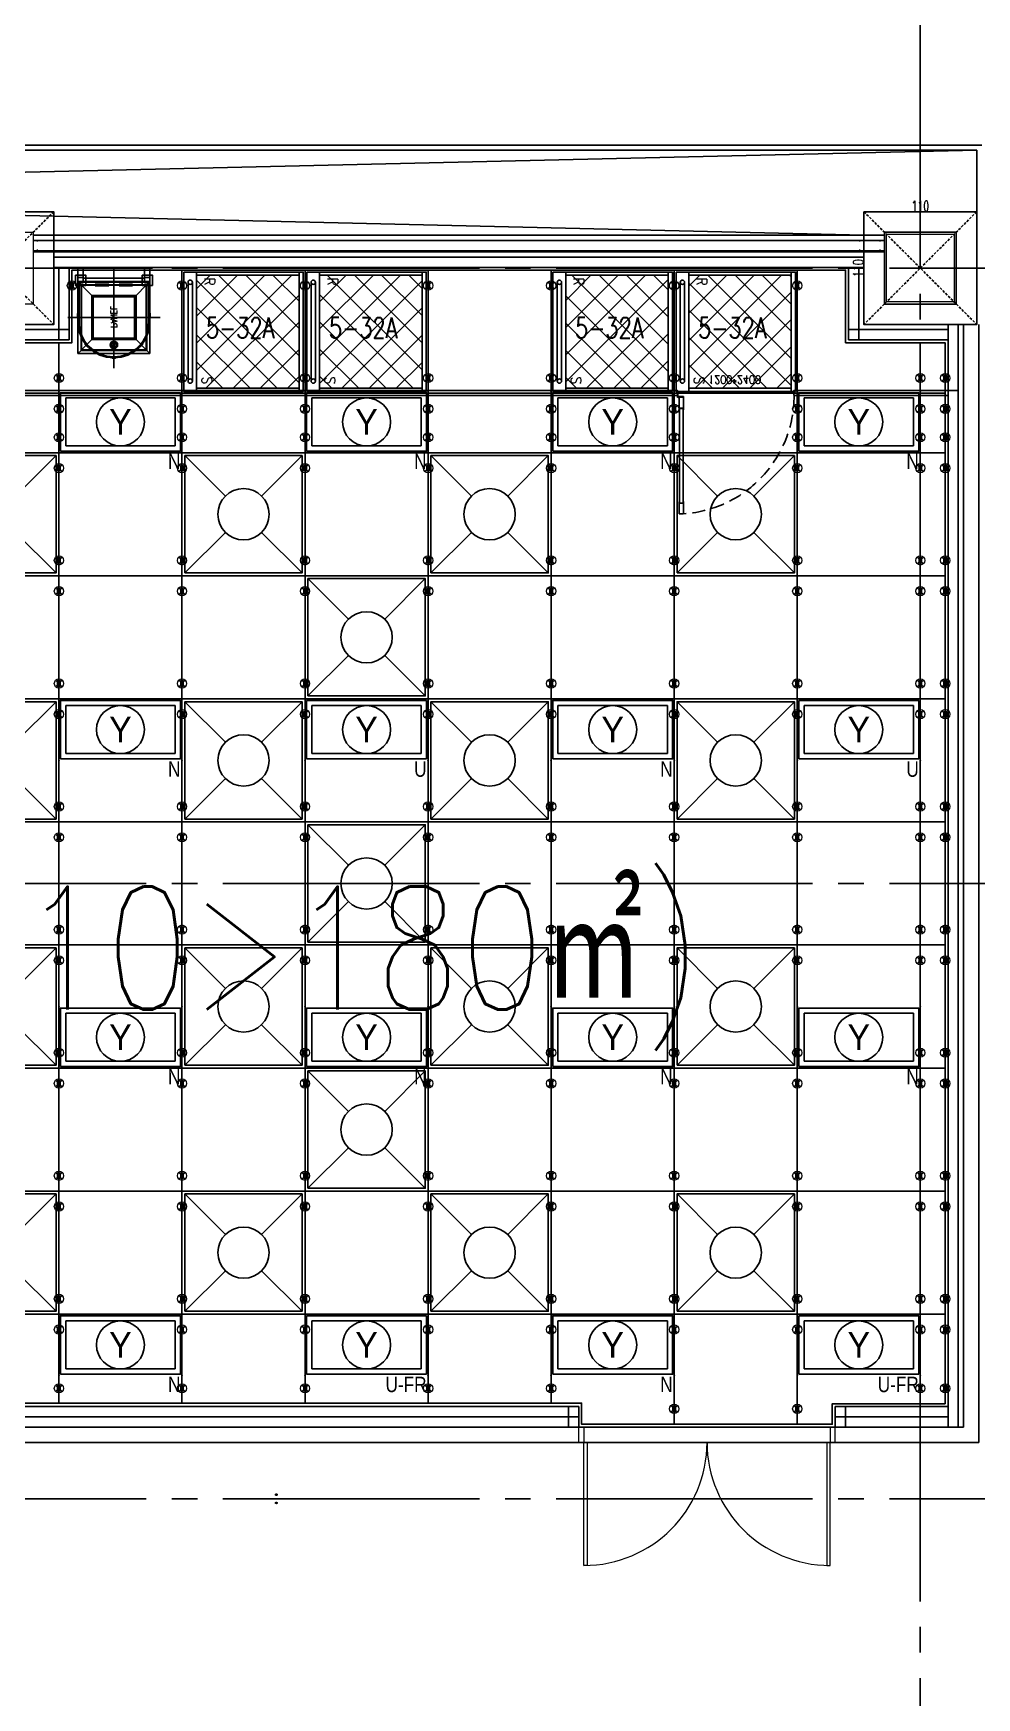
# Model space of a CAD drawing. Header units: millimetres. Extents: x -25195 to 195597, y 6477 to 112111.
# Drawn here: x 19895 to 20815, y 13756 to 15379 of the extents above; entities that cross this region are included whole.
import ezdxf
from ezdxf.enums import TextEntityAlignment as Align

# ---------------------------------------------------------------- set-up
doc = ezdxf.new("R2010")
doc.units = ezdxf.units.MM
doc.header["$LTSCALE"] = 100
for name, pattern in [('188K-SM-03-F1-L10-ARCH-PA-Y2257103$0$AP5A-SM-03-F20-ARCH-PA-Y2230801+Y2230803$0$ALL-PA-TXT-Y2221201$0$DASHED', [19.05, 12.7, -6.35]), ('188K-SM-03-F1-L10-ARCH-PA-Y2257103$0$DASHED', [19.05, 12.7, -6.35]), ('X-N-FAB-L10$0$CENTERK1', [0.983, 0.833, -0.05, 0.05, -0.05]), ('X-N-FAB-L10$0$COL-CEN-LIN', [3.25, 2.5, -0.25, 0.25, -0.25]), ('X-N-FAB-L10$0$HIDDEN', [0.375, 0.25, -0.125])]:
    doc.linetypes.add(name, pattern=pattern)
for name, color, linetype in [('0-XREF', 7, 'Continuous'), ('188K-SM-03-F1-L10-ARCH-CEIL-Y2257103$0$K-CEIL-3m', 8, 'Continuous'), ('188K-SM-03-F1-L10-ARCH-PA-Y2257103$0$K-Door', 53, 'Continuous'), ('188K-SM-03-F1-L10-ARCH-PA-Y2257103$0$K-岩棉 2hr 5-單抗', 53, 'Continuous'), ('188K-SM-03-F1-L10-ARCH-PA-Y2257103$0$K-岩棉 2hr-非抗-5m', 53, 'Continuous'), ('188K-SM-03-F1-L10-ARCH-PA-Y2257103$0$K-爬梯', 53, 'Continuous'), ('188K-SM-03-F1-L10-ARCH-PA-Y2257103$0$K-維修門', 53, 'Continuous'), ('188K-SM-03-F1-L10-ARCH-PA-Y2257103$0$K-鋁-單抗-3m', 53, 'Continuous'), ('188K-SM-03-F1-L10-MECH-DCC-Y2257103$0$0-kate-DCC', 1, 'Continuous'), ('188K-SM-03-F1-L10-MECH-DCC-Y2257103$0$0-kate-DCC-TYPE', 7, 'Continuous'), ('188K-SM-06-F1-L10-ELEC-LIGHT-Y2257103$0$E-LIGHT(Y)-N', 8, 'Continuous'), ('188K-SM-06-F1-L10-ELEC-LIGHT-Y2257103$0$E-LIGHT(Y)-U FR', 8, 'Continuous'), ('188K-SM-06-F1-L10-ELEC-LIGHT-Y2257103$0$E-LIGHT(Y)-U XLPE', 8, 'Continuous'), ('188K-SM-06-F1-L10-HVAC-FFU-Y2257103$0$AC-FFU-ULPA', 4, 'Continuous'), ('X-N-FAB-L10$0$08', 8, 'Continuous'), ('X-N-FAB-L10$0$200K新增範圍', 8, 'Continuous'), ('X-N-FAB-L10$0$A-WALL-IN', 8, 'Continuous'), ('X-N-FAB-L10$0$BEAM', 8, 'Continuous'), ('X-N-FAB-L10$0$BLOCK', 8, 'Continuous'), ('X-N-FAB-L10$0$CCL', 8, 'X-N-FAB-L10$0$COL-CEN-LIN'), ('X-N-FAB-L10$0$COL', 8, 'Continuous'), ('X-N-FAB-L10$0$COL-S', 8, 'Continuous'), ('X-N-FAB-L10$0$DOOR', 8, 'Continuous'), ('X-N-FAB-L10$0$TXT-CODE', 8, 'Continuous'), ('X-N-FAB-L10$0$WALL-P', 8, 'Continuous')]:
    doc.layers.add(name, color=color, linetype=linetype)
for name, color, linetype, lineweight in [('188K-SM-03-F1-L10-ARCH-CEIL-Y2257103$0$K-吊點-標準', 8, 'Continuous', 9), ('X-N-FAB-L10$0$$Y_GADAI', 8, 'X-N-FAB-L10$0$CENTERK1', 0), ('X-N-FAB-L10$0$ARC', 8, 'Continuous', 0)]:
    doc.layers.add(name, color=color, linetype=linetype, lineweight=lineweight)
doc.layers.add('188K-SM-06-F1-L10-ELEC-LIGHT-Y2257103$0$Defpoints-CAS', color=8, linetype='Continuous', plot=False)
doc.styles.add('188K-SM-03-F1-L10-ARCH-PA-Y2257103$0$AP5A-SM-03-F20-ARCH-PA-Y2230801+Y2230803$0$ALL-PA-TXT-Y2221201$0$Standard', font='txt.shx', dxfattribs={"bigfont": 'chineset.shx'})
doc.styles.add('188K-SM-03-F1-L10-ARCH-PA-Y2257103$0$simplex', font='simplex.shx', dxfattribs={"width": 0.8, "bigfont": 'chineset.shx'})
doc.styles.add('188K-SM-03-F1-L10-MECH-DCC-Y2257103$0$Standard', font='txt.shx', dxfattribs={"bigfont": 'chineset.shx'})
doc.styles.add('188K-SM-06-F1-L10-ELEC-LIGHT-Y2257103$0$Standard', font='arial.ttf')
doc.styles.add('188K-SM-06-F1-L10-ELEC-LIGHT-Y2257103$0$xCI-5-F20-03-燈具$0$Standard', font='')
doc.styles.add('X-N-FAB-L10$0$CHINA', font='simplex.shx', dxfattribs={"width": 0.75, "bigfont": 'chineset.shx'})
doc.styles.add('X-N-FAB-L10$0$DIM', font='simplex.shx', dxfattribs={"width": 0.67, "bigfont": 'chineset.shx'})
doc.styles.get('188K-SM-06-F1-L10-ELEC-LIGHT-Y2257103$0$xCI-5-F20-03-燈具$0$Standard').set_extended_font_data('PMingLiU')
doc.dimstyles.new('X-N-FAB-L10$0$JJP_005_defpoint', dxfattribs={"dimtxt": 20, "dimasz": 0.5, "dimexe": 0.5, "dimexo": 0.5, "dimgap": 0.5, "dimtad": 1, "dimdsep": 46, "dimtxsty": 'X-N-FAB-L10$0$DIM', "dimblk": 'X-N-FAB-L10$0$_None', "dimcen": 10, "dimclrd": 256, "dimclre": 256, "dimclrt": 256, "dimadec": 0, "dimazin": 0, "dimtfac": 1, "dimtix": 1, "dimtmove": 2, "dimatfit": 3, "dimldrblk": 'X-N-FAB-L10$0$_None', "dimfxl": 0.5, "dimtolj": 1, "dimtzin": 0, "dimarcsym": 0})

# ---------------------------------------------------------------- blocks, each defined once
blk = doc.blocks.new('188K-SM-03-F1-L10-ARCH-CEIL-Y2257103$0$A$C2CA95053')
h = blk.add_hatch(color=256)
edge = h.paths.add_edge_path()
edge.add_arc((0, 0), 0.5, 0, 360)
for p, q in [((3.2, 3.2), (-3.2, -3.2)), ((3.2, -3.2), (-3.2, 3.2))]:
    blk.add_line(p, q)
blk.add_lwpolyline([(-1.6, 2.5), (-1.6, -2.5), (1.6, -2.5), (1.6, 2.5)], close=True)
for radius in [4.5, 0.5]:
    blk.add_circle((0, 0), radius)
blk = doc.blocks.new('188K-SM-03-F1-L10-ARCH-CEIL-Y2257103$0$天花板吊點-附調整片 - 3_8_螺桿吊架 100 mm 高調整片-V1-1FL')
blk.add_blockref('188K-SM-03-F1-L10-ARCH-CEIL-Y2257103$0$A$C2CA95053', (0, 0))
blk = doc.blocks.new('188K-SM-03-F1-L10-ARCH-CEIL-Y2257103')
at = {"layer": '188K-SM-03-F1-L10-ARCH-CEIL-Y2257103$0$K-CEIL-3m'}
for p, q in [((20040, 15148), (20040, 14043.4)), ((20160, 15148), (20160, 14043.4)), ((20280, 15148), (20280, 14043.4)), ((20400, 15148), (20400, 14043.4)), ((20520, 15148), (20520, 14022.7)), ((20640, 15148), (20640, 14022.7)), ((19920, 15077.2), (19920, 14043.4)), ((20760, 15077.2), (20760, 14042.7)), ((18985.2, 15028), (20784.2, 15028)), ((18985.2, 14970), (20784.2, 14970)), ((18985.2, 14850), (20784.2, 14850)), ((18985.2, 14730), (20784.2, 14730)), ((18985.2, 14610), (20784.2, 14610)), ((18985.2, 14490), (20784.2, 14490)), ((18985.2, 14370), (20784.2, 14370)), ((18985.2, 14250), (20784.2, 14250)), ((18985.2, 14130), (20784.2, 14130))]:
    blk.add_line(p, q, dxfattribs=at)
blk.add_lwpolyline([(18985.2, 15077.2), (19032.7, 15077.2), (19032.7, 15148), (19787.2, 15148), (19787.2, 15077.2), (19932.7, 15077.2), (19932.7, 15148), (20687.2, 15148), (20687.2, 15077.2), (20784.2, 15077.2), (20784.2, 14042.7), (20674.2, 14042.7), (20674.2, 14022.7), (20429.7, 14022.7), (20429.7, 14043.4), (19339.7, 14043.4), (19339.7, 14022.7), (19095.2, 14022.7), (19095.2, 14042.7), (18985.2, 14042.7)], close=True, dxfattribs=at)
at = {"layer": '188K-SM-03-F1-L10-ARCH-CEIL-Y2257103$0$K-吊點-標準', "color": 170, "lineweight": 18, "rotation": 179.9999999999997}
for p in [(19932.7, 15133), (20040, 15133), (20160, 15133), (20280, 15133), (20400, 15133), (20520, 15133), (20640, 15133), (19920, 15042.8), (20040, 15042.8), (20160, 15042.8), (20280, 15042.8), (20400, 15042.8), (20520, 15042.8), (20640, 15042.8), (20760, 15042.8), (20784.2, 15042.8), (19920, 15012.8), (20040, 15012.8), (20160, 15012.8), (20280, 15012.8), (20400, 15012.8), (20520, 15012.8), (20640, 15012.8), (20760, 15012.8), (20784.2, 15012.8), (19920, 14985), (20040, 14985), (20160, 14985), (20280, 14985), (20400, 14985), (20520, 14985), (20640, 14985), (20760, 14985), (20784.2, 14985), (19920, 14955), (20040, 14955), (20160, 14955), (20280, 14955), (20400, 14955), (20520, 14955), (20640, 14955), (20760, 14955), (20784.2, 14955), (19920, 14865), (20040, 14865), (20160, 14865), (20280, 14865), (20400, 14865), (20520, 14865), (20640, 14865), (20760, 14865), (20784.2, 14865), (19920, 14835), (20040, 14835), (20160, 14835), (20280, 14835), (20400, 14835), (20520, 14835), (20640, 14835), (20760, 14835), (20784.2, 14835), (19920, 14745), (20040, 14745), (20160, 14745), (20280, 14745), (20400, 14745), (20520, 14745), (20640, 14745), (20760, 14745), (20784.2, 14745), (19920, 14715), (20040, 14715), (20160, 14715), (20280, 14715), (20400, 14715), (20520, 14715), (20640, 14715), (20760, 14715), (20784.2, 14715), (19920, 14625), (20040, 14625), (20160, 14625), (20280, 14625), (20400, 14625), (20520, 14625), (20640, 14625), (20760, 14625), (20784.2, 14625), (19920, 14595), (20040, 14595), (20160, 14595), (20280, 14595), (20400, 14595), (20520, 14595), (20640, 14595), (20760, 14595), (20784.2, 14595), (19920, 14505), (20040, 14505), (20160, 14505), (20280, 14505), (20400, 14505), (20520, 14505), (20640, 14505), (20760, 14505), (20784.2, 14505), (19920, 14475), (20040, 14475), (20160, 14475), (20280, 14475), (20400, 14475), (20520, 14475), (20640, 14475), (20760, 14475), (20784.2, 14475), (19920, 14385), (20040, 14385), (20160, 14385), (20280, 14385), (20400, 14385), (20520, 14385), (20640, 14385), (20760, 14385), (20784.2, 14385), (19920, 14355), (20040, 14355), (20160, 14355), (20280, 14355), (20400, 14355), (20520, 14355), (20640, 14355), (20760, 14355), (20784.2, 14355), (19920, 14265), (20040, 14265), (20160, 14265), (20280, 14265), (20400, 14265), (20520, 14265), (20640, 14265), (20760, 14265), (20784.2, 14265), (19920, 14235), (20040, 14235), (20160, 14235), (20280, 14235), (20400, 14235), (20520, 14235), (20640, 14235), (20760, 14235), (20784.2, 14235), (19920, 14145), (20040, 14145), (20160, 14145), (20280, 14145), (20400, 14145), (20520, 14145), (20640, 14145), (20760, 14145), (20784.2, 14145), (19920, 14115), (20040, 14115), (20160, 14115), (20280, 14115), (20400, 14115), (20520, 14115), (20640, 14115), (20760, 14115), (20784.2, 14115), (19920, 14057.7), (20040, 14057.7), (20160, 14057.7), (20280, 14057.7), (20400, 14057.7), (20760, 14057.7), (20784.2, 14057.7), (20520, 14037.7), (20640, 14037.7)]:
    blk.add_blockref('188K-SM-03-F1-L10-ARCH-CEIL-Y2257103$0$天花板吊點-附調整片 - 3_8_螺桿吊架 100 mm 高調整片-V1-1FL', p, dxfattribs=at)
blk = doc.blocks.new('188K-SM-03-F1-L10-ARCH-PA-Y2257103$0$單開庫板門-1200x2400)圓型拉環鎖+輔助鎖)')
at = {"ltscale": 0.1}
for p, q in [((26008.6, -11403.6), (26004.5, -11403.6)), ((26004.5, -11403.6), (26004.5, -11414.1)), ((26008.6, -11414.1), (26008.6, -11403.6)), ((26004.5, -11414.1), (26004.5, -11415.3)), ((26004.5, -11414.1), (26008.6, -11414.1)), ((26004.5, -11415.4), (26004.6, -11415.5)), ((26008.6, -11414), (26004.6, -11414)), ((26004.6, -11414.3), (26004.6, -11414.2)), ((26004.6, -11415.3), (26004.6, -11414.5)), ((26004.7, -11414.1), (26006.5, -11414.1)), ((26005.1, -11414.4), (26004.7, -11414.4)), ((26004.7, -11414.5), (26005.1, -11414.5)), ((26004.7, -11414.5), (26004.7, -11506)), ((26004.7, -11506), (26004.7, -11414.5)), ((26004.7, -11414.5), (26004.7, -11414.5)), ((26004.7, -11415.4), (26004.7, -11415.3)), ((26005.2, -11414.4), (26005.2, -11414.4)), ((26006.5, -11414.1), (26006.6, -11414.1)), ((26006.6, -11414.1), (26006.6, -11414.1)), ((26006.6, -11414.1), (26008.4, -11414.1)), ((26008.4, -11414.4), (26008, -11414.4)), ((26008, -11414.4), (26008, -11414.4)), ((26008, -11414.5), (26008.4, -11414.5)), ((26008.4, -11506), (26008.4, -11414.5)), ((26008.4, -11414.5), (26008.4, -11414.5)), ((26008.4, -11414.5), (26008.4, -11506)), ((26008.4, -11415.3), (26008.4, -11415.4)), ((26008.5, -11414.2), (26008.5, -11414.3)), ((26008.5, -11414.5), (26008.5, -11415.3)), ((26008.5, -11415.5), (26008.6, -11415.4)), ((26008.6, -11415.3), (26008.6, -11414.1)), ((26008.6, -11506.4), (26004.5, -11506.4)), ((26004.5, -11506.4), (26004.5, -11518)), ((26004.7, -11506), (26004.7, -11506)), ((26008.4, -11506), (26008.4, -11506)), ((26008.6, -11518), (26008.6, -11506.4)), ((25999.5, -11519.7), (25999.5, -11523.2)), ((26002.5, -11519.1), (26000, -11519.1)), ((26002.4, -11523.7), (26004.1, -11522.6)), ((26002.9, -11518.5), (26002.6, -11518.5)), ((26002.6, -11518.5), (26002.6, -11521)), ((26002.6, -11521.9), (26002.6, -11519.3)), ((26002.6, -11521), (26002.9, -11521)), ((26003.4, -11521.9), (26002.6, -11521.9)), ((26002.9, -11521), (26002.9, -11518.5)), ((26003.3, -11522.2), (26003.3, -11522)), ((26003.3, -11522), (26003.4, -11522)), ((26004, -11522.2), (26003.3, -11522.2)), ((26008.3, -11517.5), (26003.6, -11517.5)), ((26003.6, -11517.5), (26003.6, -11517.7)), ((26003.6, -11517.7), (26008.3, -11517.7)), ((26004.1, -11521.9), (26003.9, -11521.9)), ((26003.9, -11522), (26004, -11522)), ((26004, -11522), (26004, -11522.2)), ((26004.2, -11522.4), (26004.2, -11521.9)), ((26004.5, -11518), (26008.6, -11518)), ((26008.3, -11517.7), (26008.3, -11517.5)), ((26114.8, -11521.9), (26115.1, -11521.9)), ((26114.8, -11522.4), (26114.8, -11521.9)), ((26114.9, -11522), (26114.9, -11522.2)), ((26115.1, -11522), (26114.9, -11522)), ((26114.9, -11522.2), (26115.7, -11522.2)), ((26116.6, -11523.7), (26114.9, -11522.6)), ((26115.5, -11521.9), (26116.3, -11521.9)), ((26115.7, -11522), (26115.5, -11522)), ((26115.7, -11522.2), (26115.7, -11522)), ((26116.3, -11521.9), (26116.3, -11519.3)), ((26116.5, -11519.1), (26119, -11519.1)), ((26119.5, -11519.7), (26119.5, -11523.2)), ((26000, -11523.7), (26002.4, -11523.7)), ((26119, -11523.7), (26116.6, -11523.7))]:
    blk.add_line(p, q, dxfattribs=at)
blk.add_lwpolyline([(26006.6, -11506.4), (26006.5, -11506.3), (26004.7, -11506.3, -0.414214), (26004.6, -11506.3), (26004.6, -11506.1, -0.414214), (26004.7, -11506.1), (26005.1, -11506.1, 0.414214), (26005.2, -11506.1), (26005.2, -11506, 0.414214), (26005.1, -11506), (26004.7, -11506, -0.414214), (26004.6, -11506), (26004.6, -11505.2, -0.414214), (26004.7, -11505.2), (26004.7, -11505.2, 0.414214), (26004.7, -11505.2), (26004.7, -11505, 0.72636), (26004.6, -11505), (26004.5, -11505.1, 0.158507), (26004.5, -11505.2), (26004.5, -11506.4, 0.414214), (26004.6, -11506.5), (26008.6, -11506.5, 0.414214), (26008.6, -11506.4), (26008.6, -11505.2, 0.158507), (26008.6, -11505.1), (26008.5, -11505, 0.72636), (26008.4, -11505), (26008.4, -11505.2, 0.414214), (26008.5, -11505.2, -0.414214), (26008.5, -11505.2), (26008.5, -11506, -0.414214), (26008.4, -11506), (26008, -11506, 0.414214), (26008, -11506), (26008, -11506.1, 0.414214), (26008, -11506.1), (26008.4, -11506.1, -0.414214), (26008.5, -11506.1), (26008.5, -11506.3, -0.414214), (26008.4, -11506.3), (26006.6, -11506.3)], format="xyb", close=True, dxfattribs=at)
for points in [[(25999.5, -11518.9), (25999.5, -11523.9)], [(26119.5, -11518.9), (26119.5, -11523.9)]]:
    blk.add_lwpolyline(points)
at = {"linetype": '188K-SM-03-F1-L10-ARCH-PA-Y2257103$0$AP5A-SM-03-F20-ARCH-PA-Y2230801+Y2230803$0$ALL-PA-TXT-Y2221201$0$DASHED', "ltscale": 0.01}
blk.add_arc((26001.1, -11518.7), 115.3, 359.8531, 85.8135, dxfattribs=at)
at = {"ltscale": 0.1}
for centre, radius, start, end in [((26004.6, -11414.1), 0.0313, 90, 180), ((26004.6, -11415.3), 0.0313, 180, 216.0274), ((26004.7, -11414.2), 0.0313, 90, 180), ((26004.7, -11414.3), 0.0313, 180, 270), ((26004.7, -11414.5), 0.0313, 90, 180), ((26004.7, -11415.3), 0.0209, 180, 270), ((26004.7, -11415.4), 0.0313, 216.0274, 360), ((26004.7, -11415.3), 0.0209, 360, 90), ((26005.1, -11414.4), 0.0313, 270, 0), ((26005.1, -11414.4), 0.0313, 0, 90), ((26008, -11414.4), 0.0313, 90, 180), ((26008, -11414.4), 0.0313, 180, 270), ((26008.4, -11414.2), 0.0313, 360, 90), ((26008.4, -11414.3), 0.0313, 270, 0), ((26008.4, -11414.5), 0.0313, 0, 90), ((26008.5, -11415.3), 0.0209, 90, 180), ((26008.5, -11415.4), 0.0313, 180, 323.9726), ((26008.5, -11415.3), 0.0209, 270, 360), ((26008.6, -11414.1), 0.0313, 360, 90), ((26008.6, -11415.3), 0.0313, 323.9726, 360)]:
    blk.add_arc(centre, radius, start, end, dxfattribs=at)
for centre, major_axis, start_param, end_param in [((26000, -11519.7), (0.369, -0.369), 2.356194, 3.926991), ((26002.5, -11519.3), (0.111, -0.111), 7.068583, 8.63938), ((26003.4, -11521.9), (-0.0369, -0.0369), 0.785398, 3.926991), ((26003.9, -11521.9), (-0.0369, -0.0369), 3.926991, 7.068583), ((26004.1, -11521.9), (0.0369, -0.0369), 7.068583, 8.63938), ((26003.9, -11522.4), (0.221, -0.221), 6.162283, 7.068583), ((26114.8, -11521.9), (-0.0369, -0.0369), -2.356194, -0.785398), ((26115.1, -11522.4), (-0.221, -0.221), -0.785398, 0.120903), ((26115.1, -11521.9), (0.0369, -0.0369), -0.785398, 2.356194), ((26115.5, -11521.9), (0.0369, -0.0369), 2.356194, 5.497787), ((26116.5, -11519.3), (-0.111, -0.111), -2.356194, -0.785398), ((26119, -11519.7), (-0.369, -0.369), 2.356194, 3.926991), ((26000, -11523.2), (-0.369, -0.369), 5.497787, 7.068583), ((26119, -11523.2), (0.369, -0.369), -0.785398, 0.785398)]:
    blk.add_ellipse(centre, major_axis=major_axis, ratio=1, start_param=start_param, end_param=end_param, dxfattribs=at)
at = {"ltscale": 0.1, "extrusion": (0, 0, -1)}
blk.add_ellipse((26003.1, -11517.9), major_axis=(-0.516, 0.516), ratio=1, start_param=5.497787, end_param=11.780972, dxfattribs=at)
at = {"color": 8, "ltscale": 0.1, "style": '188K-SM-03-F1-L10-ARCH-PA-Y2257103$0$AP5A-SM-03-F20-ARCH-PA-Y2230801+Y2230803$0$ALL-PA-TXT-Y2221201$0$Standard', "width": 0.85}
blk.add_text('1200*2400', height=8, dxfattribs=at).set_placement((26058.4, -11534.4), align=Align.MIDDLE_CENTER)
blk = doc.blocks.new('188K-SM-03-F1-L10-ARCH-PA-Y2257103$0$護籠爬梯-4.6')
for points in [[(-375, 106), (-275, 106), (-275, 100), (-375, 100)], [(-375, 31), (-275, 31), (-275, -69), (-375, -69)], [(-350, 100), (-300, 100), (-300, 6), (-350, 6)], [(-350, 6), (-300, 6), (-300, -44), (-350, -44)], [(-300, 0), (300, 0), (300, -38), (-300, -38)], [(275, 106), (375, 106), (375, 100), (275, 100)], [(275, 31), (375, 31), (375, -69), (275, -69)], [(300, 100), (350, 100), (350, 6), (300, 6)], [(300, 6), (350, 6), (350, -44), (300, -44)], [(-354, -342), (-350, -342), (-350, -372), (-354, -372)], [(350, -342), (354, -342), (354, -372), (350, -372)], [(-261, -659), (-264, -662), (-283, -639), (-280, -637)], [(261, -659), (264, -662), (283, -639), (280, -637)], [(15, -776), (15, -780), (-15, -780), (-15, -776)]]:
    blk.add_lwpolyline(points, close=True)
at = {"linetype": '188K-SM-03-F1-L10-ARCH-PA-Y2257103$0$DASHED', "ltscale": 0.005}
for points in [[(0, -876), (0, 106)], [(450, -382), (-450, -382)]]:
    blk.add_lwpolyline(points, dxfattribs=at)
for points in [[(-350, -44), (-350, -426, 1), (350, -426), (350, -44)], [(-340, -44), (-340, -426, 1), (340, -426), (340, -44)]]:
    blk.add_lwpolyline(points, format="xyb")
blk = doc.blocks.new('188K-SM-03-F1-L10-ARCH-PA-Y2257103$0$XL10-ARCH-PA-L180507$0$CE-維修口')
for p, q in [((70, 70), (0, 70)), ((0, 67), (0, 70)), ((3, 67), (0, 70)), ((0, 70), (0, 0)), ((67, 67), (3, 67)), ((3, 67), (3, 3)), ((66.6, 66.5), (3.4, 66.5)), ((3.4, 66.5), (3.4, 3.4)), ((13.4, 56.5), (3.4, 66.5)), ((56.6, 56.5), (66.6, 66.5)), ((66.6, 66.5), (66.6, 3.4)), ((67, 67), (70, 70)), ((67, 67), (67, 3)), ((70, 70), (70, 0)), ((13.4, 56.5), (56.6, 56.5)), ((13.4, 56.5), (13.4, 13.4)), ((14.8, 55.1), (13.4, 56.5)), ((55.3, 55.2), (14.7, 55.2)), ((14.7, 55.2), (14.7, 14.7)), ((55.1, 55.1), (14.8, 55.1)), ((14.8, 14.8), (14.8, 55.1)), ((34.8, 64.3), (34.8, 64.4)), ((34.8, 63.9), (34.8, 64.1)), ((34.8, 59.2), (34.8, 59.4)), ((34.8, 58.9), (34.8, 59)), ((35.2, 64.3), (35.2, 64.4)), ((35.2, 63.9), (35.2, 64.1)), ((35.2, 59.2), (35.2, 59.4)), ((35.2, 58.9), (35.2, 59)), ((55.1, 55.1), (56.6, 56.5)), ((55.1, 14.8), (55.1, 55.1)), ((55.3, 55.2), (55.3, 14.7)), ((56.6, 56.5), (56.6, 13.4)), ((0, 3), (0, 0)), ((3, 3), (0, 0)), ((70, 0), (0, 0)), ((16.9, 3), (3, 3)), ((13.4, 13.4), (3.4, 3.4)), ((16.9, 3.4), (3.4, 3.4)), ((3.4, 3.4), (16.9, 3.4)), ((14.8, 14.8), (13.4, 13.4)), ((56.6, 13.4), (13.4, 13.4)), ((55.3, 14.7), (14.7, 14.7)), ((55.1, 14.8), (14.8, 14.8)), ((16.9, 4.2), (16.9, 2.4)), ((30, 4.2), (16.9, 4.2)), ((30, 2.4), (16.9, 2.4)), ((17.1, 4.2), (17.1, 2.4)), ((23.3, 4.2), (23.3, 2.4)), ((23.5, 4.2), (23.5, 2.4)), ((29.8, 4.2), (29.8, 2.4)), ((30, 4.2), (30, 2.4)), ((40, 3.4), (30, 3.4)), ((40, 3), (30, 3)), ((40, 4.2), (40, 2.4)), ((53.1, 4.2), (40, 4.2)), ((53.1, 2.4), (40, 2.4)), ((40.2, 4.2), (40.2, 2.4)), ((46.5, 4.2), (46.5, 2.4)), ((46.7, 4.2), (46.7, 2.4)), ((52.9, 4.2), (52.9, 2.4)), ((53.1, 4.2), (53.1, 2.4)), ((66.6, 3.4), (53.1, 3.4)), ((67, 3), (53.1, 3)), ((55.1, 14.8), (56.6, 13.4)), ((56.6, 13.4), (66.6, 3.4)), ((67, 3), (70, 0))]:
    blk.add_line(p, q)
blk.add_lwpolyline([(35.5, 59.1, -1.197549), (35.5, 64.3), (35.5, 64.1, 1.215744), (35.5, 59.3)], format="xyb", close=True)
blk.add_lwpolyline([(35.5, 59.4), (34.5, 59.4), (34.1, 61.7), (34.5, 63.9), (35.5, 63.9), (35.9, 61.7)], close=True)
for radius in [3.65, 2.75]:
    blk.add_circle((35, 61.7), radius)
at = {"style": '188K-SM-03-F1-L10-ARCH-PA-Y2257103$0$simplex', "width": 0.8}
blk.add_text('PANEL', height=6.4, rotation=270, dxfattribs=at).set_placement((31.9, 34.6), align=Align.CENTER)
blk = doc.blocks.new('188K-SM-03-F1-L10-ARCH-PA-Y2257103')
at = {"layer": '188K-SM-03-F1-L10-ARCH-PA-Y2257103$0$K-岩棉 2hr 5-單抗'}
for p, q in [((20787, 15030.7), (20787, 14020)), ((20787, 15030.7), (20797, 15030.7)), ((20797, 15030.7), (20797, 14020)), ((19342.5, 14040), (20427, 14040)), ((20417, 14040), (20417, 14020)), ((20427, 14040), (20427, 14020)), ((20677, 14040), (20677, 14020)), ((20677, 14040), (20787, 14040)), ((20687, 14040), (20687, 14020)), ((19342.5, 14030), (20427, 14030)), ((20677, 14030), (20787, 14030))]:
    blk.add_line(p, q, dxfattribs=at)
at = {"layer": '188K-SM-03-F1-L10-ARCH-PA-Y2257103$0$K-岩棉 2hr-非抗-5m'}
for p, q in [((19915, 15160.7), (20705, 15160.7)), ((19915, 15150.7), (20705, 15150.7)), ((19920, 15150.7), (19920, 15080)), ((19930, 15150.7), (19930, 15080)), ((20690, 15150.7), (20690, 15080)), ((20700, 15150.7), (20700, 15080)), ((20787, 15095), (20787, 15030.7)), ((20797, 15095), (20797, 15030.7)), ((19790, 15090), (19930, 15090)), ((19790, 15080), (19930, 15080)), ((20690, 15090), (20787, 15090)), ((20690, 15080), (20787, 15080))]:
    blk.add_line(p, q, dxfattribs=at)
at = {"layer": '188K-SM-03-F1-L10-ARCH-PA-Y2257103$0$K-鋁-單抗-3m'}
for p, q in [((19200, 15030.7), (20520, 15030.7)), ((20639.5, 15030.7), (20787, 15030.7)), ((19200, 15025.7), (20520, 15025.7)), ((20639.5, 15025.7), (20787, 15025.7))]:
    blk.add_line(p, q, dxfattribs=at)
at = {"layer": '188K-SM-03-F1-L10-ARCH-PA-Y2257103$0$K-Door', "xscale": -1, "rotation": 180}
blk.add_blockref('188K-SM-03-F1-L10-ARCH-PA-Y2257103$0$單開庫板門-1200x2400)圓型拉環鎖+輔助鎖)', (-5479.5, 3506.8), dxfattribs=at)
at = {"layer": '188K-SM-03-F1-L10-ARCH-PA-Y2257103$0$K-爬梯', "xscale": 0.1, "yscale": 0.1, "zscale": 0.1}
blk.add_blockref('188K-SM-03-F1-L10-ARCH-PA-Y2257103$0$護籠爬梯-4.6', (19973.6, 15140.1), dxfattribs=at)
at = {"layer": '188K-SM-03-F1-L10-ARCH-PA-Y2257103$0$K-維修門', "xscale": -1, "rotation": 180}
blk.add_blockref('188K-SM-03-F1-L10-ARCH-PA-Y2257103$0$XL10-ARCH-PA-L180507$0$CE-維修口', (19938.6, 15136.8), dxfattribs=at)
blk = doc.blocks.new('188K-SM-06-F1-L10-ELEC-LIGHT-Y2257103$0$背掀式無塵室燈具(黃光)-CAS')
at = {"color": 0}
for p, q in [((53.4, 23.4), (-53.4, 23.4)), ((-53.4, 23.4), (-53.4, -23.4)), ((53.4, -23.4), (53.4, 23.4)), ((-53.4, -23.4), (53.4, -23.4))]:
    blk.add_line(p, q, dxfattribs=at)
blk.add_lwpolyline([(-58.5, -28.5), (58.5, -28.5), (58.5, 28.5), (-58.5, 28.5)], close=True, dxfattribs=at)
blk.add_circle((0, 0), 23.4, dxfattribs=at)
at = {"layer": '188K-SM-06-F1-L10-ELEC-LIGHT-Y2257103$0$Defpoints-CAS'}
for p in [(-60, 30), (-60, 30), (60, 30), (-60, -30), (60, -30)]:
    blk.add_point(p, dxfattribs=at)
at = {"color": 0, "style": '188K-SM-06-F1-L10-ELEC-LIGHT-Y2257103$0$xCI-5-F20-03-燈具$0$Standard'}
blk.add_text('Y', height=25, dxfattribs=at).set_placement((0, 0), align=Align.MIDDLE)
at = {"style": '188K-SM-06-F1-L10-ELEC-LIGHT-Y2257103$0$Standard', "width": 0.8}
blk.add_text('N', height=15, rotation=360, dxfattribs=at).set_placement((58.5, -38.5), align=Align.MIDDLE_RIGHT)
blk = doc.blocks.new('*U70')
for p, q in [((58.5, 28.5), (-58.5, 28.5)), ((-58.5, 28.5), (-58.5, -28.5)), ((53.4, 23.4), (-53.4, 23.4)), ((-53.4, 23.4), (-53.4, -23.4)), ((53.4, -23.4), (53.4, 23.4)), ((58.5, -28.5), (58.5, 28.5)), ((-58.5, -28.5), (58.5, -28.5)), ((-53.4, -23.4), (53.4, -23.4))]:
    blk.add_line(p, q)
blk.add_circle((0, 0), 23.4)
at = {"layer": '188K-SM-06-F1-L10-ELEC-LIGHT-Y2257103$0$Defpoints-CAS'}
for p in [(-60, 30), (-60, 30), (60, 30), (-60, -30), (60, -30)]:
    blk.add_point(p, dxfattribs=at)
at = {"style": '188K-SM-06-F1-L10-ELEC-LIGHT-Y2257103$0$xCI-5-F20-03-燈具$0$Standard'}
blk.add_text('Y', height=25, dxfattribs=at).set_placement((0, 0), align=Align.MIDDLE)
at = {"style": '188K-SM-06-F1-L10-ELEC-LIGHT-Y2257103$0$Standard', "width": 0.8}
blk.add_text('U', height=15, rotation=360, dxfattribs=at).set_placement((58.5, -38.5), align=Align.MIDDLE_RIGHT)
blk = doc.blocks.new('*U124')
for p, q in [((58.5, 28.5), (-58.5, 28.5)), ((-58.5, 28.5), (-58.5, -28.5)), ((53.4, 23.4), (-53.4, 23.4)), ((-53.4, 23.4), (-53.4, -23.4)), ((53.4, -23.4), (53.4, 23.4)), ((58.5, -28.5), (58.5, 28.5)), ((-58.5, -28.5), (58.5, -28.5)), ((-53.4, -23.4), (53.4, -23.4))]:
    blk.add_line(p, q)
blk.add_circle((0, 0), 23.4)
at = {"layer": '188K-SM-06-F1-L10-ELEC-LIGHT-Y2257103$0$Defpoints-CAS'}
for p in [(-60, 30), (-60, 30), (60, 30), (-60, -30), (60, -30)]:
    blk.add_point(p, dxfattribs=at)
at = {"style": '188K-SM-06-F1-L10-ELEC-LIGHT-Y2257103$0$xCI-5-F20-03-燈具$0$Standard'}
blk.add_text('Y', height=25, dxfattribs=at).set_placement((0, 0), align=Align.MIDDLE)
at = {"style": '188K-SM-06-F1-L10-ELEC-LIGHT-Y2257103$0$Standard', "width": 0.8}
blk.add_text('U-FR', height=15, rotation=360, dxfattribs=at).set_placement((58.5, -38.5), align=Align.MIDDLE_RIGHT)
blk = doc.blocks.new('188K-SM-06-F1-L10-ELEC-LIGHT-Y2257103')
at = {"layer": '188K-SM-06-F1-L10-ELEC-LIGHT-Y2257103$0$E-LIGHT(Y)-N'}
for p in [(19980, 15000), (20220, 15000), (20460, 15000), (20700, 15000), (19980, 14700), (20460, 14700), (19980, 14400), (20220, 14400), (20460, 14400), (20700, 14400), (19980, 14100), (20460, 14100)]:
    blk.add_blockref('188K-SM-06-F1-L10-ELEC-LIGHT-Y2257103$0$背掀式無塵室燈具(黃光)-CAS', p, dxfattribs=at)
at = {"layer": '188K-SM-06-F1-L10-ELEC-LIGHT-Y2257103$0$E-LIGHT(Y)-U FR'}
for p in [(20220, 14100), (20700, 14100)]:
    blk.add_blockref('*U124', p, dxfattribs=at)
at = {"layer": '188K-SM-06-F1-L10-ELEC-LIGHT-Y2257103$0$E-LIGHT(Y)-U XLPE'}
for p in [(20220, 14700), (20700, 14700)]:
    blk.add_blockref('*U70', p, dxfattribs=at)
blk = doc.blocks.new('188K-SM-06-F1-L10-HVAC-FFU-Y2257103$0$H-FU-U-12x12')
for p, q in [((423, 777), (28, 1172)), ((777, 777), (1172, 1172)), ((28, 28), (423, 423)), ((1172, 28), (777, 423))]:
    blk.add_line(p, q)
blk.add_lwpolyline([(1172, 28), (1172, 1172), (28, 1172), (28, 28)], close=True)
blk.add_circle((600, 600), 250)
at = {"layer": 'DefPoints'}
blk.add_lwpolyline([(1200, 1200), (0, 1200), (0, 0), (1200, 0)], close=True, dxfattribs=at)
blk = doc.blocks.new('188K-SM-06-F1-L10-HVAC-FFU-Y2257103')
at = {"layer": '188K-SM-06-F1-L10-HVAC-FFU-Y2257103$0$AC-FFU-ULPA', "xscale": -0.09999999999999432, "yscale": 0.09999999999999432, "zscale": 0.09999999999999432}
for p in [(19920, 14850), (20160, 14850), (20400, 14850), (20640, 14850), (20280, 14730), (19920, 14610), (20160, 14610), (20400, 14610), (20640, 14610), (20280, 14490), (19920, 14370), (20160, 14370), (20400, 14370), (20640, 14370), (20280, 14250), (19920, 14130), (20160, 14130), (20400, 14130), (20640, 14130)]:
    blk.add_blockref('188K-SM-06-F1-L10-HVAC-FFU-Y2257103$0$H-FU-U-12x12', p, dxfattribs=at)
blk = doc.blocks.new('*D153')
at = {"layer": 'DefPoints', "lineweight": -2, "transparency": 16777216}
blk.add_line((0, 0), (110, 0), dxfattribs=at)
at = {"layer": 'DefPoints', "color": 0, "transparency": 16777216}
for p in [(0, 0), (110, 0), (110, 0)]:
    blk.add_point(p, dxfattribs=at)
at = {"layer": 'DefPoints', "transparency": 16777216, "insert": (55, 5.5), "char_height": 10, "attachment_point": 5, "style": 'X-N-FAB-L10$0$DIM'}
blk.add_mtext('\\A1;110', dxfattribs=at)
blk = doc.blocks.new('X-N-FAB-L10$0$_None')
blk = doc.blocks.new('*D154')
at = {"layer": 'DefPoints', "lineweight": -2, "transparency": 16777216}
blk.add_line((0, 0), (0, -110), dxfattribs=at)
at = {"layer": 'DefPoints', "color": 0, "transparency": 16777216}
for p in [(0, 0), (0, -110), (0, -110)]:
    blk.add_point(p, dxfattribs=at)
at = {"layer": 'DefPoints', "transparency": 16777216, "insert": (-5.5, -55), "char_height": 10, "attachment_point": 5, "rotation": 90, "style": 'X-N-FAB-L10$0$DIM'}
blk.add_mtext('\\A1;110', dxfattribs=at)
blk = doc.blocks.new('X-N-FAB-L10$0$A$C5b9bb6f0')
at = {"layer": 'X-N-FAB-L10$0$$Y_GADAI'}
for centre in [(22801.1, 5118), (22801.1, 5110)]:
    blk.add_circle(centre, 0.8, dxfattribs=at)
at = {"layer": 'X-N-FAB-L10$0$08'}
for p, q in [((19874.1, 6429), (23374.1, 6346)), ((19874.1, 6346), (23484.1, 6429)), ((22439.1, 6434), (23489.1, 6434)), ((22439.1, 6429), (23484.1, 6429)), ((23484.1, 6429), (23484.1, 6369))]:
    blk.add_line(p, q, dxfattribs=at)
at = {"layer": 'X-N-FAB-L10$0$ARC'}
for points in [[(22474.1, 6259), (22584.1, 6259), (22584.1, 6369), (22474.1, 6369)], [(23374.1, 6259), (23484.1, 6259), (23484.1, 6369), (23374.1, 6369)], [(22494.1, 6279), (22494.1, 6349), (22564.1, 6349), (22564.1, 6279)], [(23394.1, 6279), (23394.1, 6349), (23464.1, 6349), (23464.1, 6279)], [(23396.1, 6281), (23396.1, 6347), (23462.1, 6347), (23462.1, 6281)]]:
    blk.add_lwpolyline(points, close=True, dxfattribs=at)
for points in [[(22568.1, 6340), (22568.1, 6341), (22564.1, 6341), (22564.1, 6331), (22568.1, 6331), (22568.1, 6332)], [(23370.1, 6340), (23370.1, 6341), (23374.1, 6341), (23374.1, 6331), (23370.1, 6331), (23370.1, 6332)], [(23390.1, 6340), (23390.1, 6341), (23394.1, 6341), (23394.1, 6331), (23390.1, 6331), (23390.1, 6332)]]:
    blk.add_lwpolyline(points, dxfattribs=at)
at = {"layer": 'X-N-FAB-L10$0$WALL-P'}
for p, q in [((22564.1, 6346), (23394.1, 6346)), ((22564.1, 6341), (23394.1, 6341)), ((23394.1, 6331), (22564.1, 6331)), ((23394.1, 6329.8), (22564.1, 6329.8))]:
    blk.add_line(p, q, dxfattribs=at)
blk = doc.blocks.new('X-N-FAB-L10$0$A$Cf42b12f3')
at = {"layer": 'X-N-FAB-L10$0$DOOR', "lineweight": 0}
for p, q in [((0, 120), (0, 135)), ((0, 135), (5, 135)), ((5, 135), (5, 120)), ((250, 135), (245, 135)), ((245, 135), (245, 120)), ((250, 120), (250, 135)), ((5, 120), (0, 120)), ((5, 0), (5, 120)), ((5, 120), (8, 120)), ((8, 120), (8, 0)), ((242, 120), (242, 0)), ((245, 120), (242, 120)), ((245, 0), (245, 120)), ((245, 120), (250, 120)), ((8, 0), (5, 0)), ((242, 0), (245, 0))]:
    blk.add_line(p, q, dxfattribs=at)
for centre, start, end in [((5, 120), 270, 0), ((245, 120), 180, 270)]:
    blk.add_arc(centre, 120, start, end, dxfattribs=at)
blk = doc.blocks.new('188K-SM-03-F1-L10-MECH-DCC-Y2257103$0$AP6C-TYPE-8-1165x1165-平躺-R')
at = {"layer": '188K-SM-03-F1-L10-MECH-DCC-Y2257103$0$0-kate-DCC'}
h = blk.add_hatch(dxfattribs=at)
h.set_pattern_fill('ANSI37', color=256, scale=150, angle=360, style=0)
h.set_pattern_definition([(45, (-19933.408, -9746.202), (-13.258252, 13.258252), []), (135, (-19933.408, -9746.202), (-13.258252, -13.258252), [])])
h.paths.add_polyline_path([(4.8, 14.2), (115.2, 14.2), (115.2, 114.2), (4.8, 114.2)])
for p, q in [((118.2, 114.2), (1.8, 114.2)), ((118.2, 14.2), (1.8, 14.2)), ((11.8, 10.1), (108.2, 10.1)), ((108.2, 5.9), (11.8, 5.9))]:
    blk.add_line(p, q, dxfattribs=at)
at = {"layer": '188K-SM-03-F1-L10-MECH-DCC-Y2257103$0$0-kate-DCC', "color": 7}
blk.add_lwpolyline([(0, 0), (120, 0), (120, 120), (0, 120)], close=True, dxfattribs=at)
at = {"layer": '188K-SM-03-F1-L10-MECH-DCC-Y2257103$0$0-kate-DCC'}
for points in [[(1.8, 1.8), (118.2, 1.8), (118.2, 118.2), (1.8, 118.2)], [(4.8, 114.2), (115.2, 114.2), (115.2, 14.2), (4.8, 14.2)]]:
    blk.add_lwpolyline(points, close=True, dxfattribs=at)
for centre in [(11.8, 8), (108.2, 8)]:
    blk.add_circle(centre, 2.1, dxfattribs=at)
at = {"layer": '188K-SM-03-F1-L10-MECH-DCC-Y2257103$0$0-kate-DCC', "style": '188K-SM-03-F1-L10-MECH-DCC-Y2257103$0$Standard', "width": 0.9}
for s, p in [('R', (11.2, 26.9)), ('S', (107.6, 24.4))]:
    blk.add_text(s, height=10, dxfattribs=at).set_placement(p, align=Align.MIDDLE_CENTER)
at = {"layer": '188K-SM-03-F1-L10-MECH-DCC-Y2257103$0$0-kate-DCC-TYPE', "style": '188K-SM-03-F1-L10-MECH-DCC-Y2257103$0$Standard', "width": 0.75}
blk.add_text('5-32A', height=20, rotation=90, dxfattribs=at).set_placement((66.2, 23.3))
blk = doc.blocks.new('188K-SM-03-F1-L10-MECH-DCC-Y2257103')
at = {"layer": '188K-SM-03-F1-L10-MECH-DCC-Y2257103$0$0-kate-DCC', "rotation": 270}
for p in [(20040, 15148), (20160, 15148), (20400, 15148), (20520, 15148)]:
    blk.add_blockref('188K-SM-03-F1-L10-MECH-DCC-Y2257103$0$AP6C-TYPE-8-1165x1165-平躺-R', p, dxfattribs=at)
blk = doc.blocks.new('*U152')
at = {"layer": 'DefPoints', "linetype": 'X-N-FAB-L10$0$HIDDEN', "ltscale": 0.1}
for p, q in [((110, 0), (0, -110)), ((0, 0), (110, -110))]:
    blk.add_line(p, q, dxfattribs=at)
at = {"layer": 'X-N-FAB-L10$0$COL', "ltscale": 0.1}
blk.add_lwpolyline([(0, 0), (110, 0), (110, -110), (0, -110)], close=True, dxfattribs=at)
at = {"layer": 'DefPoints'}
dim = blk.add_linear_dim(base=(0, -110), p1=(0, 0), p2=(0, -110), angle=90, dimstyle='X-N-FAB-L10$0$JJP_005_defpoint', override={"dimtxt": 10}, dxfattribs=at)
dim.commit()
dim.dimension.update_dxf_attribs({"geometry": '*D154', "text_midpoint": (-5.5, -55)})
dim = blk.add_linear_dim(base=(110, 0), p1=(0, 0), p2=(110, 0), dimstyle='X-N-FAB-L10$0$JJP_005_defpoint', override={"dimtxt": 10}, dxfattribs=at)
dim.commit()
dim.dimension.update_dxf_attribs({"geometry": '*D153', "text_midpoint": (55, 5.5)})
blk = doc.blocks.new('X-N-FAB-L10$0$A$C467ba2ca')
at = {"layer": 'X-N-FAB-L10$0$CCL'}
for p, q in [((-6250, 0), (-6250, 9160)), ((-27730, 4550), (360, 4550)), ((-27730, 3950), (360, 3950)), ((-27730, 3350), (360, 3350))]:
    blk.add_line(p, q, dxfattribs=at)
at = {"layer": 'X-N-FAB-L10$0$COL-S'}
blk.add_lwpolyline([(-6285, 4585), (-6215, 4585), (-6215, 4515), (-6285, 4515)], close=True, dxfattribs=at)
at = {"layer": 'X-N-FAB-L10$0$BEAM'}
for p in [(-7205, 4605), (-6305, 4605)]:
    blk.add_blockref('*U152', p, dxfattribs=at)
blk = doc.blocks.new('X-N-FAB-L10')
at = {"layer": 'X-N-FAB-L10$0$A-WALL-IN'}
for points in [[(18952.5, 15095), (18952.5, 14005), (20817, 14005), (20817, 15095)], [(18967.5, 15095), (18967.5, 14020), (20802, 14020), (20802, 15095)]]:
    blk.add_lwpolyline(points, dxfattribs=at)
at = {"layer": 'X-N-FAB-L10$0$COL-S'}
blk.add_lwpolyline([(20725, 15185), (20795, 15185), (20795, 15115), (20725, 15115)], close=True, dxfattribs=at)
blk.add_blockref('X-N-FAB-L10$0$A$C5b9bb6f0', (-2669.1, 8836))
at = {"layer": 'X-N-FAB-L10$0$200K新增範圍'}
blk.add_blockref('X-N-FAB-L10$0$A$Cf42b12f3', (20427, 13885), dxfattribs=at)
at = {"layer": 'X-N-FAB-L10$0$BEAM'}
for p in [(19805, 15205), (20705, 15205)]:
    blk.add_blockref('*U152', p, dxfattribs=at)
at = {"layer": 'X-N-FAB-L10$0$BLOCK'}
blk.add_blockref('X-N-FAB-L10$0$A$C467ba2ca', (27010, 10600), dxfattribs=at)
at = {"layer": 'X-N-FAB-L10$0$TXT-CODE', "style": 'X-N-FAB-L10$0$CHINA', "width": 0.8}
blk.add_text('FA LAB(210>180㎡)', height=120, dxfattribs=at).set_placement((19923, 14487), align=Align.MIDDLE_CENTER)

msp = doc.modelspace()

# ---------------------------------------------------------------- block references
at = {"layer": '0-XREF'}
for name in ['X-N-FAB-L10', '188K-SM-06-F1-L10-ELEC-LIGHT-Y2257103', '188K-SM-03-F1-L10-ARCH-PA-Y2257103', '188K-SM-03-F1-L10-ARCH-CEIL-Y2257103', '188K-SM-03-F1-L10-MECH-DCC-Y2257103', '188K-SM-06-F1-L10-HVAC-FFU-Y2257103']:
    msp.add_blockref(name, (0, 0), dxfattribs=at)

doc.saveas('drawing.dxf')
